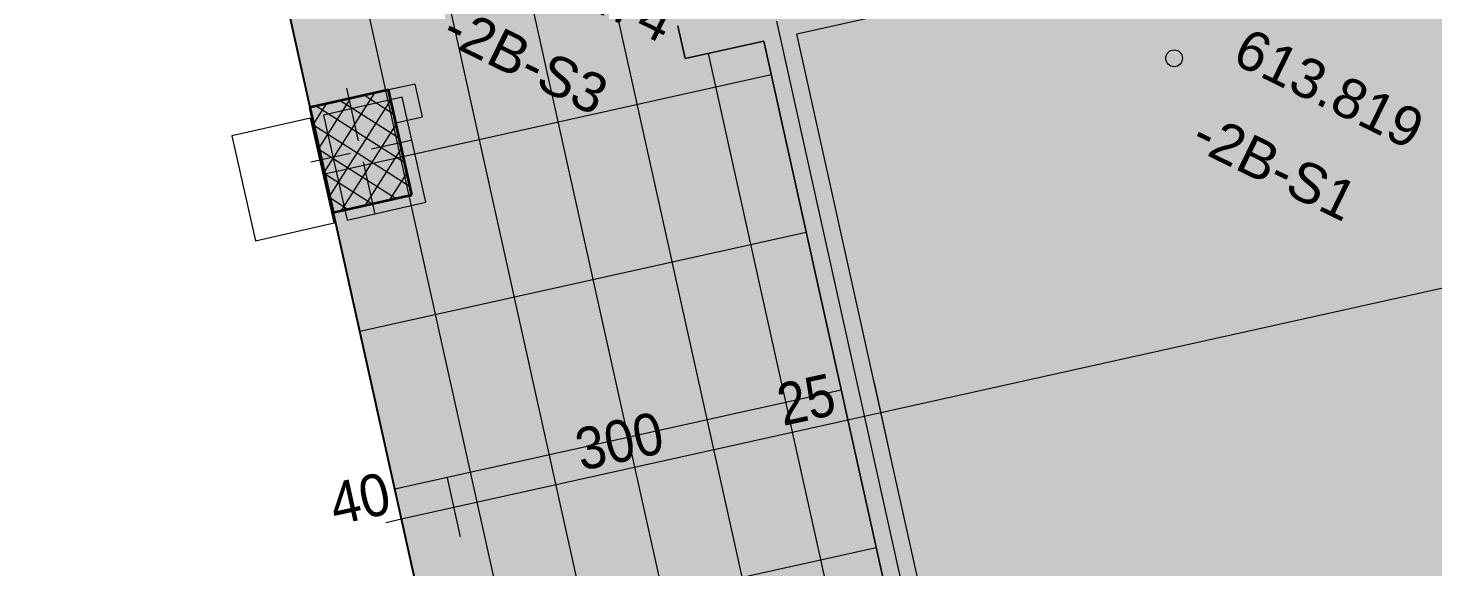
# Model space of a CAD drawing. Header units: centimetres. Extents: x -3681 to 2707, y -7074 to 1715.
# Drawn here: x -466 to 578, y -5100 to -4699 of the extents above; entities that cross this region are included whole.
import ezdxf

# ---------------------------------------------------------------- set-up
doc = ezdxf.new("R2010")
doc.units = ezdxf.units.CM
for name, color, linetype, true_color in [('lokalet projekte', 7, 'Continuous', 0xa80f02), ('PDF_2D Drafting - General', 7, 'Continuous', 0x7f7f7f), ('PDF_A - objekti 1 gjendja faktike', 7, 'Continuous', 0xa80f02), ('PDF_Dimensioning - General', 7, 'Continuous', 0x0077b0), ('PDF_Structural - Bearing', 7, 'Continuous', 0xfd8379)]:
    doc.layers.add(name, color=color, linetype=linetype, true_color=true_color)
doc.styles.add('PDF Arial', font='arial.ttf')

# ---------------------------------------------------------------- blocks, each defined once
blk = doc.blocks.new('A$C513B364B')
at = {"layer": 'PDF_2D Drafting - General', "true_color": 0xff9955, "transparency": 33554559}
blk.add_hatch(color=21, dxfattribs=at).paths.add_polyline_path([(1997.2, 744.1), (2121.4, 744.1), (2121.4, 894.1), (2243, 894.1), (2243, 1196.6), (2174.7, 1196.6), (2174.7, 1685.6), (2174.7, 2475.5), (3799.8, 2475.5), (3799.8, 629.5), (2962.6, 629.5), (2962.6, 1027.3), (2431.9, 1027.3), (2431.9, 617.3), (2243, 617.3), (1997.2, 617.3)])
at = {"layer": 'PDF_2D Drafting - General', "true_color": 0xe8e8e8, "transparency": 33554559}
blk.add_hatch(color=254, dxfattribs=at).paths.add_polyline_path([(1995.1, 277), (1995.1, 279.8), (2729.4, 279.8), (2729.4, 304.8), (2007.6, 304.8), (2007.6, 604.8), (2729.4, 604.8), (2729.4, 629.8), (2729.4, 799.8), (2729.4, 824.8), (2729.4, 1014.8), (2950.1, 1014.8), (2950.1, 557), (2975.1, 557), (2975.1, 617), (3640.5, 617), (3640.5, 317), (3665.5, 317), (3665.5, 617), (3799.8, 617), (3799.8, 277)])
at = {"layer": 'PDF_2D Drafting - General', "color": 253, "lineweight": 20, "true_color": 0xaaaaaa}
blk.add_lwpolyline([(2962.6, 629.5), (3799.8, 629.5)], dxfattribs=at)
at = {"layer": 'PDF_2D Drafting - General', "color": 254, "lineweight": 0, "true_color": 0xe8e8e8}
for points in [[(2975.1, 617), (2975.1, 557)], [(3640.5, 617), (2975.1, 617)], [(2975.1, 557), (2950.1, 557)], [(1995.1, 277), (3799.8, 277)]]:
    blk.add_lwpolyline(points, dxfattribs=at)
at = {"layer": 'PDF_2D Drafting - General', "color": 7, "lineweight": 0, "true_color": 0xffffff}
for points in [[(3000.6, 277), (3000.6, 617)], [(3120.6, 277), (3120.6, 617)], [(3240.6, 277), (3240.6, 617)], [(3360.6, 277), (3360.6, 617)], [(2975.1, 574.6), (3640.5, 574.6)], [(2007.6, 514.6), (3640.5, 514.6)], [(2007.6, 454.6), (3640.5, 454.6)], [(2007.6, 394.5), (3640.5, 394.5)], [(2007.6, 334.5), (3640.5, 334.5)]]:
    blk.add_lwpolyline(points, dxfattribs=at)
at = {"layer": 'PDF_2D Drafting - General', "color": 216, "lineweight": 25, "true_color": 0x800080}
blk.add_lwpolyline([(3799.8, 277), (1982.6, 277)], dxfattribs=at)
at = {"layer": 'PDF_Dimensioning - General', "lineweight": 18}
for points in [[(3263.5, 642.1), (3263.5, 2475.5)], [(3286, 642.1), (3241, 642.1)], [(3263.5, 617), (3263.5, 642.1)], [(3286, 617), (3241, 617)], [(3263.5, 317), (3263.5, 617)], [(3286, 317), (3241, 317)], [(3263.5, 277), (3263.5, 317)], [(3286, 277), (3241, 277)], [(3263.5, 265), (3263.5, 277)]]:
    blk.add_lwpolyline(points, dxfattribs=at)
at = {"layer": 'PDF_Structural - Bearing', "color": 7, "lineweight": 18}
for points in [[(2975.1, 642.1), (2975.1, 1014.1)], [(3799.8, 642.1), (2975.1, 642.1)], [(2975.1, 557), (2975.1, 617)], [(2975.1, 617), (3640.5, 617)], [(2950.1, 557), (2975.1, 557)], [(2975.1, 357), (2950.1, 357)], [(2950.1, 357), (2950.1, 336.8)], [(2975.1, 336.8), (2975.1, 357)]]:
    blk.add_lwpolyline(points, dxfattribs=at)
at = {"layer": 'PDF_Structural - Bearing', "color": 1, "lineweight": 0}
for points in [[(2990.1, 314.8), (2990.1, 344.8)], [(2982.1, 306.8), (2942.1, 306.8)], [(2990.1, 306.8), (2990.1, 306.8)], [(2998.1, 306.8), (3038.1, 306.8)], [(2990.1, 298.8), (2990.1, 268.8)]]:
    blk.add_lwpolyline(points, dxfattribs=at)
at = {"layer": 'PDF_Structural - Bearing', "lineweight": 13}
for points in [[(2950.1, 281.7), (3005.3, 336.8)], [(2950.1, 300), (2986.9, 336.8)], [(2950.1, 318.4), (2968.5, 336.8)], [(2950.1, 336.8), (2950.1, 336.8)], [(3018, 276.8), (2958, 336.8)], [(2963.7, 276.8), (3023.7, 336.8)], [(3030.1, 283.1), (2976.4, 336.8)], [(3030.1, 301.5), (2994.8, 336.8)], [(3030.1, 319.9), (3013.2, 336.8)], [(2999.6, 276.8), (2950.1, 326.4)], [(2982.1, 276.8), (3030.1, 324.9)], [(2981.3, 276.8), (2950.1, 308)], [(3000.4, 276.8), (3030.1, 306.5)], [(2962.9, 276.8), (2950.1, 289.6)], [(3018.8, 276.8), (3030.1, 288.1)]]:
    blk.add_lwpolyline(points, dxfattribs=at)
at = {"layer": 'PDF_Structural - Bearing', "color": 14, "lineweight": 35, "true_color": 0xa80f02}
for points in [[(3030.1, 336.8), (2950.1, 336.8)], [(2950.1, 336.8), (2950.1, 276.8)], [(3030.1, 276.8), (3030.1, 336.8)], [(2950.1, 276.8), (3030.1, 276.8)]]:
    blk.add_lwpolyline(points, dxfattribs=at)
at = {"layer": 'PDF_Structural - Bearing', "color": 7, "transparency": 33554559}
for points in [[(2950.1, 557), (2950.1, 1014.1), (2975.1, 557), (2975.1, 1014.1)], [(2975.1, 617), (2975.1, 642.1), (3799.8, 617), (3799.8, 642.1)], [(2975.1, 336.8), (2950.1, 336.8), (2975.1, 357), (2950.1, 357)]]:
    blk.add_solid(points, dxfattribs=at)
at = {"layer": 'PDF_Structural - Bearing', "color": 7, "true_color": 0xffffff, "transparency": 33554559}
blk.add_solid([(3030.1, 336.8), (3030.1, 276.8), (2950.1, 336.8), (2950.1, 276.8)], dxfattribs=at)
at = {"layer": 'PDF_Dimensioning - General', "char_height": 31.237, "attachment_point": 7, "rotation": 90, "style": 'PDF Arial'}
for s, insert in [('\\W0.867076;25', (3258, 568.9)), ('\\W0.892622;300', (3258.1, 415.2)), ('\\W0.913224;40', (3258, 227.9))]:
    blk.add_mtext(s, dxfattribs=dict(at, insert=insert))

msp = doc.modelspace()

# ---------------------------------------------------------------- linework, layer by layer
at = {"layer": 'PDF_A - objekti 1 gjendja faktike', "color": 30, "lineweight": 0, "true_color": 0xff6600}
msp.add_lwpolyline([(385.7, -4721.7), (385.7, -4721.7)], dxfattribs=at)
at = {"layer": 'PDF_A - objekti 1 gjendja faktike', "lineweight": 0}
for points in [[(-188.1, -4750.7), (-246.7, -4763.9)], [(-170.5, -4828.7), (-188.1, -4750.7)], [(-256.2, -4766.1), (-314.7, -4779.3)], [(-256.2, -4766.1), (-314.7, -4779.3)], [(-238.6, -4844.1), (-256.2, -4766.1)], [(-238.6, -4844.1), (-256.2, -4766.1)], [(-246.7, -4763.9), (-229, -4842)], [(-314.7, -4779.3), (-297.1, -4857.3)], [(-314.7, -4779.3), (-297.1, -4857.3)], [(-229, -4842), (-170.5, -4828.7)], [(-297.1, -4857.3), (-238.6, -4844.1)], [(-297.1, -4857.3), (-238.6, -4844.1)]]:
    msp.add_lwpolyline(points, dxfattribs=at)
at = {"layer": 'PDF_A - objekti 1 gjendja faktike', "color": 30, "lineweight": 0, "true_color": 0xff6600}
msp.add_ellipse((385.7, -4721.7), major_axis=(-6.25, 0), ratio=0.999438, dxfattribs=at)

# ---------------------------------------------------------------- block references
at = {"layer": 'lokalet projekte', "rotation": 282.5151196354649}
msp.add_blockref('A$C513B364B', (-1166.3, -1938.2), dxfattribs=at)

# ---------------------------------------------------------------- texts
at = {"layer": 'PDF_A - objekti 1 gjendja faktike', "color": 30, "true_color": 0xff6600, "char_height": 29.456, "attachment_point": 7, "rotation": 333.9, "style": 'PDF Arial'}
for s, insert in [('\\W1.000906;615.274', (-129.4, -4646)), ('\\W1.000767;-2B-S3', (-160.4, -4708.8)), ('\\W1.001072;613.819', (427.5, -4725)), ('\\W1.000878;-2B-S1', (396.6, -4787.7))]:
    msp.add_mtext(s, dxfattribs=dict(at, insert=insert))

doc.saveas('drawing.dxf')
